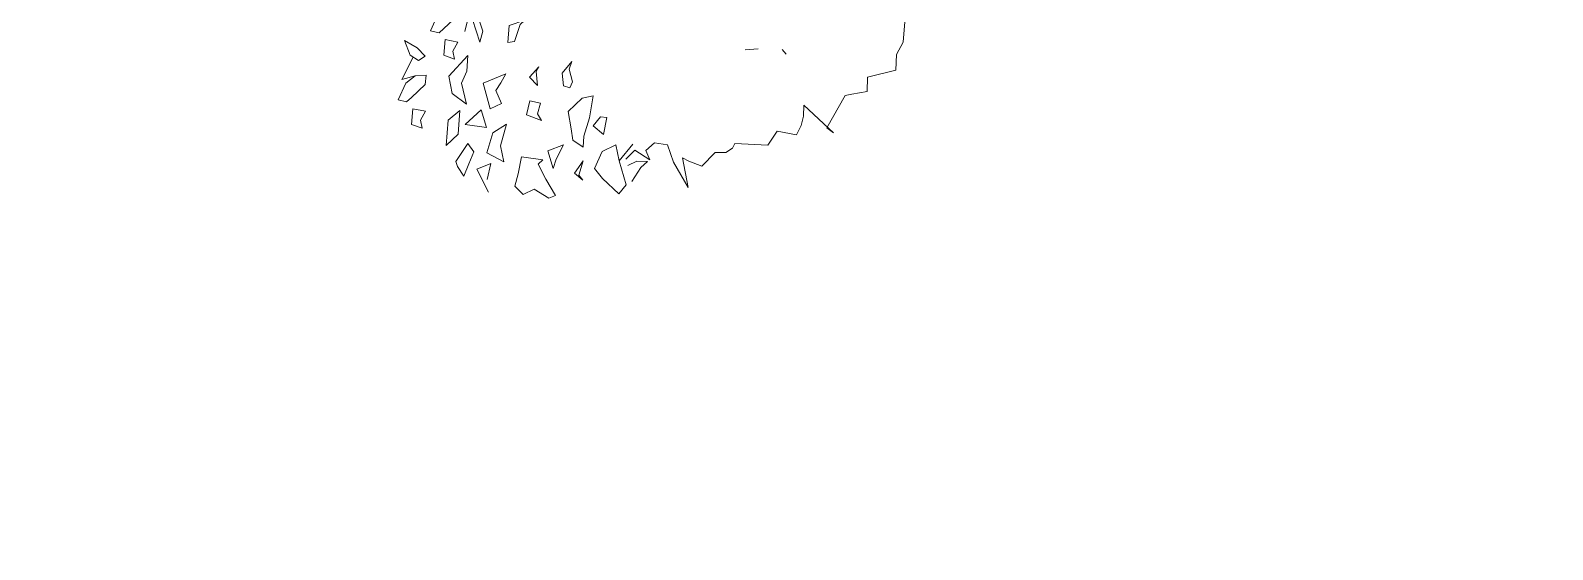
# Model space of a CAD drawing. Extents: x 604418 to 606014, y 1310869 to 1312555.
# Drawn here: x 605772.17 to 605782.9, y 1310935.52 to 1310939.19 of the extents above; entities that cross this region are included whole.
import ezdxf

# ---------------------------------------------------------------- set-up
doc = ezdxf.new("R2010")
doc.units = 0
doc.header["$MEASUREMENT"] = 0
doc.layers.get('0').update_dxf_attribs({"color": 10})
doc.layers.add('0.CARTOGRAFIA', color=8, linetype='Continuous')
doc.layers.add('VPORTS', color=7, linetype='Continuous')
doc.linetypes.add('RAYAXXX', pattern='A,0.8,["XXX",Standard,S=0.08,R=0,X=0,Y=-0.04],-0.22', length=1.02)

# ---------------------------------------------------------------- blocks, each defined once
blk = doc.blocks.new('mmmm')
at = {"color": 57, "lineweight": 5}
for points in [[(579178.1617, 1339732.2928), (579178.411, 1339732.2796), (579178.4877, 1339732.2398), (579178.5837, 1339732.2398), (579178.6314, 1339732.0675), (579178.7178, 1339732.0675), (579178.7368, 1339731.9747), (579178.7465, 1339731.9349), (579178.9476, 1339731.829), (579178.9766, 1339731.8688), (579178.8135, 1339731.6833), (579178.8807, 1339731.6833), (579178.9381, 1339731.6701), (579178.9956, 1339731.6435), (579178.9766, 1339731.5244), (579179.0628, 1339731.4711), (579179.0584, 1339731.2695), (579179.0874, 1339731.2564), (579179.1161, 1339731.2166), (579179.1161, 1339731.1504), (579179.2023, 1339731.0708), (579179.1736, 1339730.9913), (579179.1543, 1339730.9515), (579179.3364, 1339730.9913), (579179.183, 1339730.8985), (579179.0776, 1339730.8587), (579179.0681, 1339730.7794), (579179.1161, 1339730.7264), (579179.1736, 1339730.7528), (579179.1161, 1339730.66), (579179.1736, 1339730.607)], [(579178.5051, 1339731.5679), (579178.4764, 1339731.5416)], [(579178.4764, 1339731.3958), (579178.4859, 1339731.3163)], [(579179.3077, 1339730.6468), (579179.2215, 1339730.6998), (579179.183, 1339730.7396), (579179.183, 1339730.6732), (579179.2118, 1339730.6202)], [(579179.0801, 1339730.6469), (579179.1838, 1339730.5652)], [(579179.2218, 1339729.783), (579179.2603, 1339729.6995)], [(579179.2218, 1339729.783), (579179.3206, 1339729.7633)], [(579179.3978, 1339729.773), (579179.2603, 1339729.6995)], [(579178.1586, 1339729.4776), (579178.2978, 1339729.4107), (579178.2726, 1339729.4915), (579178.2658, 1339729.558), (579178.3235, 1339729.5555), (579178.406, 1339729.4724), (579178.4336, 1339729.4445), (579178.4217, 1339729.392), (579178.3182, 1339729.4365), (579178.2726, 1339729.4915)], [(579178.5862, 1339729.2918), (579178.7254, 1339729.2249), (579178.7002, 1339729.3057), (579178.6934, 1339729.3722), (579178.7511, 1339729.3696), (579178.8337, 1339729.2866), (579178.8612, 1339729.2587), (579178.8493, 1339729.2062), (579178.7458, 1339729.2506), (579178.7002, 1339729.3057)]]:
    blk.add_lwpolyline(points, dxfattribs=at)
for points in [[(579179.0868, 1339730.5429), (579179.1838, 1339730.5652), (579179.3296, 1339730.6118), (579179.3853, 1339730.5695), (579179.2945, 1339730.4675), (579179.2347, 1339730.4171), (579179.1312, 1339730.4615)], [(579179.0395, 1339730.3461), (579179.1066, 1339730.3431), (579179.0655, 1339730.2788), (579178.9978, 1339730.2683), (579178.8913, 1339730.2467), (579178.8088, 1339730.3297), (579178.7925, 1339730.3969), (579178.9259, 1339730.3778)], [(579178.9211, 1339730.4841), (579179.0259, 1339730.4662), (579178.975, 1339730.402), (579178.9194, 1339730.4443)], [(579179.2785, 1339730.3223), (579179.3084, 1339730.3474), (579179.2676, 1339730.2961), (579179.1904, 1339730.3465)], [(579178.6322, 1339730.2447), (579178.5849, 1339730.2603), (579178.6591, 1339730.204), (579178.7363, 1339730.2137), (579178.7476, 1339730.2531), (579178.71, 1339730.2679)], [(579179.1354, 1339730.1295), (579179.0957, 1339730.2225), (579179.1857, 1339730.1806), (579179.2425, 1339730.1646)], [(579179.281, 1339729.9508), (579179.1762, 1339729.9686), (579179.1919, 1339730.1006), (579179.2194, 1339730.0727), (579179.3078, 1339730.1218), (579179.4066, 1339730.1839), (579179.4238, 1339730.1433), (579179.372, 1339730.0528), (579179.4073, 1339729.985), (579179.357, 1339729.9339)], [(579178.6239, 1339730.0594), (579178.6887, 1339730.0035), (579178.7387, 1339730.0543), (579178.6521, 1339730.045)], [(579178.8452, 1339730.0762), (579178.9118, 1339730.06), (579178.9514, 1339730.0847), (579178.9183, 1339729.9933), (579178.8328, 1339730.0105)], [(579178.3417, 1339729.9659), (579178.3693, 1339729.9383), (579178.4734, 1339729.907), (579178.4811, 1339729.8669), (579178.3758, 1339729.8715)], [(579178.7337, 1339729.7229), (579178.6725, 1339729.8583), (579178.7287, 1339729.8295), (579178.7755, 1339729.8007), (579178.8538, 1339729.8371), (579178.8893, 1339729.769)], [(579178.9801, 1339729.8713), (579179.113, 1339729.8387), (579179.21, 1339729.8611), (579179.1573, 1339729.7571), (579179.034, 1339729.7892)], [(579179.0035, 1339729.7508), (579178.9882, 1339729.6188), (579178.8965, 1339729.7157)], [(579178.3466, 1339729.6473), (579178.3483, 1339729.687), (579178.4166, 1339729.7107), (579178.4829, 1339729.6943)], [(579179.1041, 1339729.6402), (579179.216, 1339729.5688), (579179.2455, 1339729.5809), (579179.3035, 1339729.6213), (579179.2292, 1339729.6479), (579179.1538, 1339729.6779)], [(579178.5915, 1339729.5435), (579178.5693, 1339729.4783), (579178.4735, 1339729.4826), (579178.4868, 1339729.5617), (579178.543, 1339729.5325)], [(579178.8636, 1339729.6243), (579178.8021, 1339729.5342), (579178.6956, 1339729.5125), (579178.5663, 1339729.6243), (579178.6619, 1339729.6201), (579178.7373, 1339729.5901)], [(579178.9033, 1339729.5851), (579179.0494, 1339729.5786), (579179.1193, 1339729.5079), (579178.9651, 1339729.5148)], [(579179.0191, 1339729.3577), (579178.997, 1339729.2925), (579178.9011, 1339729.2967), (579178.9144, 1339729.3758), (579178.9706, 1339729.3467)], [(579178.605, 1339729.3231), (579178.5781, 1339729.3641), (579178.5278, 1339729.3133), (579178.4861, 1339729.2355), (579178.5739, 1339729.2715)]]:
    blk.add_lwpolyline(points, close=True, dxfattribs=at)
at = {"color": 32, "lineweight": 5}
blk.add_lwpolyline([(579175.8083, 1339730.5128), (579176.2771, 1339729.9172), (579176.8051, 1339729.7583), (579177.3998, 1339729.8213), (579178.4215, 1339729.6019)], dxfattribs=at)

msp = doc.modelspace()

# ---------------------------------------------------------------- linework, layer by layer
at = {"color": 32}
msp.add_arc((608422.172, 1313155.799), 3435.071, 217.773992, 220.197082, dxfattribs=at)
at = {"layer": 'VPORTS', "color": 251, "linetype": 'RAYAXXX', "ltscale": 10}
msp.add_arc((608417.063, 1313152.584), 3435.071, 217.773992, 220.197082, dxfattribs=at)

# ---------------------------------------------------------------- block references
at = {"layer": '0.CARTOGRAFIA', "color": 7, "linetype": 'Continuous', "xscale": 1.15518419973696, "yscale": 1.15518419973696, "zscale": 1.15518419973696, "rotation": 268.400513415946}
msp.add_blockref('mmmm', (-922581.029, 2022934.881), dxfattribs=at)

doc.saveas('drawing.dxf')
